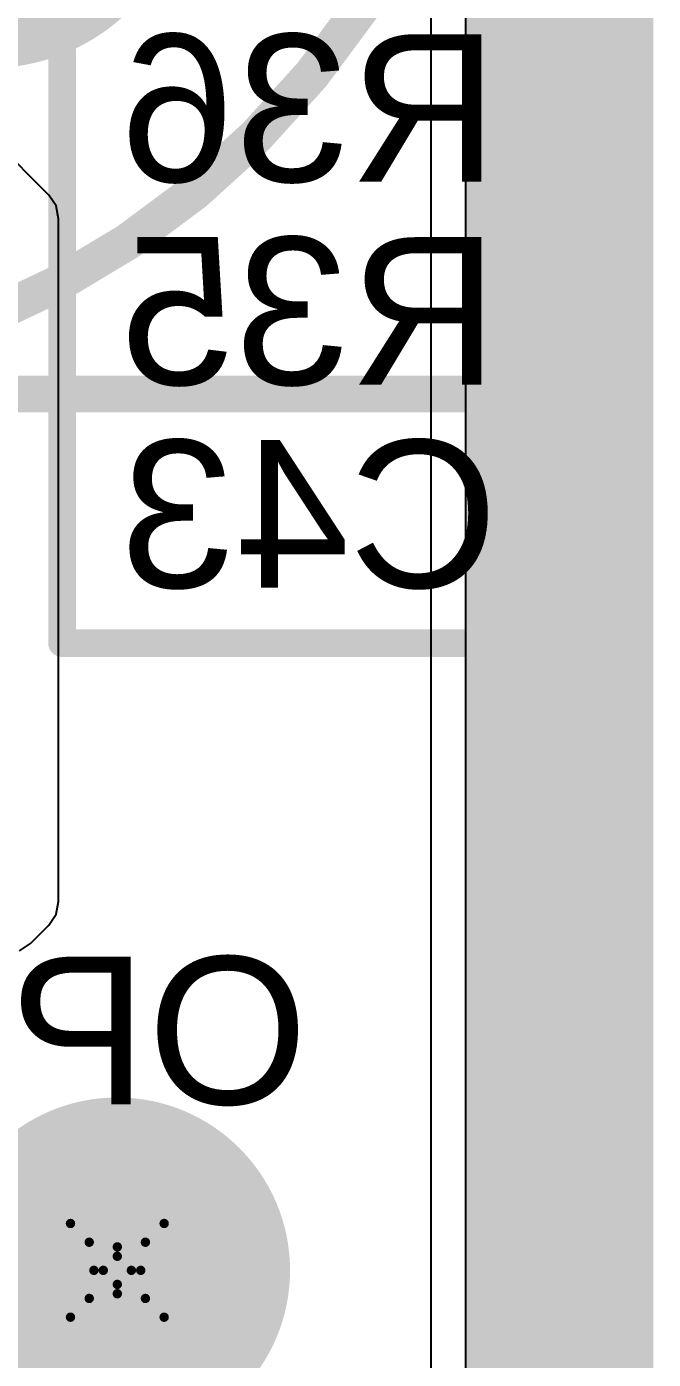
# Model space of a CAD drawing. Header units: millimetres. Extents: x -0.2 to 11.1, y -5.4 to 4.7.
# Drawn here: x 3.0436 to 3.1775, y 0.1542 to 0.4386 of the extents above; entities that cross this region are included whole.
import ezdxf

# ---------------------------------------------------------------- set-up
doc = ezdxf.new("R2010")
doc.units = ezdxf.units.MM
doc.header["$MEASUREMENT"] = 0
for name, color, linetype in [('BottomLayer', 5, 'Continuous'), ('BottomOverlay', 54, 'Continuous'), ('DrillDrawing', 1, 'Continuous'), ('InternalPlane1', 76, 'Continuous'), ('InternalPlane2', 16, 'Continuous'), ('KeepOutLayer', 6, 'Continuous'), ('Mechanical1', 6, 'Continuous'), ('Mechanical13', 56, 'Continuous'), ('Mechanical3', 76, 'Continuous'), ('Mechanical5', 56, 'Continuous'), ('TopLayer', 1, 'Continuous'), ('TopOverlay', 2, 'Continuous'), ('ViaHoleLayer', 16, 'Continuous')]:
    doc.layers.add(name, color=color, linetype=linetype)
doc.styles.add('Arial', font='arial.ttf', dxfattribs={"height": 0.2})

# ---------------------------------------------------------------- blocks, each defined once
blk = doc.blocks.new('LHI_878_3902_15')
at = {"layer": 'InternalPlane2'}
h = blk.add_hatch(color=16, dxfattribs=at)
edge = h.paths.add_edge_path()
edge.add_arc((-0.07103, 0.07073), 0.0428, 0, 360)
at = {"layer": 'InternalPlane1', "const_width": 0.01}
blk.add_lwpolyline([(-0.08437, 0.10069, -0.212557), (-0.05769, 0.10069)], format="xyb", dxfattribs=at)
at = {"layer": 'InternalPlane1', "const_width": 0.005}
blk.add_lwpolyline([(-0.08687, 0.10069, 1), (-0.08187, 0.10069, 1)], format="xyb", close=True, dxfattribs=at)
at = {"layer": 'Mechanical1', "const_width": 0.00394}
for points in [[(-0.1811, 0.1811), (-0.1811, -0.19798)], [(0.1811, 0.1811), (-0.1811, 0.1811)]]:
    blk.add_lwpolyline(points, dxfattribs=at)
at = {"layer": 'Mechanical1', "const_width": 0.00197}
blk.add_lwpolyline([(-0.18209, 0.1811, 1), (-0.18012, 0.1811, 1)], format="xyb", close=True, dxfattribs=at)
blk.add_lwpolyline([(-0.18209, 0.1811, 1), (-0.18012, 0.1811, 1)], format="xyb", close=True, dxfattribs=at)
at = {"layer": 'Mechanical3', "const_width": 0.00394}
for points in [[(-0.18504, 0.18504), (-0.18504, -0.20079)], [(0.18504, 0.18504), (-0.18504, 0.18504)]]:
    blk.add_lwpolyline(points, dxfattribs=at)
at = {"layer": 'Mechanical3', "const_width": 0.00197}
blk.add_lwpolyline([(-0.18602, 0.18504, 1), (-0.18406, 0.18504, 1)], format="xyb", close=True, dxfattribs=at)
blk.add_lwpolyline([(-0.18602, 0.18504, 1), (-0.18406, 0.18504, 1)], format="xyb", close=True, dxfattribs=at)
at = {"layer": 'Mechanical5', "const_width": 0.00394}
for points in [[(-0.18504, 0.18504), (-0.18504, -0.20079)], [(0.18504, 0.18504), (-0.18504, 0.18504)]]:
    blk.add_lwpolyline(points, dxfattribs=at)
at = {"layer": 'Mechanical5', "const_width": 0.00197}
blk.add_lwpolyline([(-0.18602, 0.18504, 1), (-0.18406, 0.18504, 1)], format="xyb", close=True, dxfattribs=at)
blk.add_lwpolyline([(-0.18602, 0.18504, 1), (-0.18406, 0.18504, 1)], format="xyb", close=True, dxfattribs=at)
at = {"layer": 'TopOverlay', "const_width": 0.00787}
blk.add_lwpolyline([(0.1811, 0, 1), (-0.1811, 0, 1)], format="xyb", close=True, dxfattribs=at)

msp = doc.modelspace()

# ---------------------------------------------------------------- hatches: boundary and pattern name
at = {"layer": 'BottomLayer'}
h = msp.add_hatch(color=5, dxfattribs=at)
edge = h.paths.add_edge_path()
edge.add_arc((3.06299, 0.17323), 0.01181, 0, 360)
at = {"layer": 'InternalPlane2'}
h = msp.add_hatch(color=16, dxfattribs=at)
edge = h.paths.add_edge_path()
edge.add_arc((3.06299, 0.17323), 0.03689, 0, 360)
at = {"layer": 'TopLayer'}
h = msp.add_hatch(color=1, dxfattribs=at)
edge = h.paths.add_edge_path()
edge.add_arc((3.06299, 0.17323), 0.01181, 0, 360)
at = {"layer": 'ViaHoleLayer'}
h = msp.add_hatch(color=16, dxfattribs=at)
edge = h.paths.add_edge_path()
edge.add_arc((3.06299, 0.17323), 0.00689, 0, 360)

# ---------------------------------------------------------------- linework, layer by layer
at = {"layer": 'BottomLayer'}
for p, q in [((3.12992, 0.9685), (3.12992, 0.07087)), ((3.04835, 0.40268), (3.02473, 0.42631)), ((3.0499, 0.40037), (3.04835, 0.40268)), ((3.05044, 0.39764), (3.0499, 0.40037)), ((3.05044, 0.25197), (3.05044, 0.39764)), ((3.0499, 0.24924), (3.05044, 0.25197)), ((3.04835, 0.24692), (3.0499, 0.24924)), ((3.04442, 0.24298), (3.04835, 0.24692)), ((3.0421, 0.24144), (3.04442, 0.24298))]:
    msp.add_line(p, q, dxfattribs=at)
at = {"layer": 'BottomOverlay', "const_width": 0.00591}
for points in [[(3.05118, 0.30709), (3.05118, 0.53543)], [(3.15354, 0.30709), (3.15354, 0.53543)], [(3.05118, 0.30709), (3.15354, 0.30709)], [(3.12598, 0.30709), (3.15354, 0.30709)], [(3.15354, 0.08268), (3.15354, 0.30709)]]:
    msp.add_lwpolyline(points, dxfattribs=at)
at = {"layer": 'BottomOverlay', "const_width": 0.00295}
for points in [[(3.0497, 0.30709, 1), (3.05266, 0.30709, 1)], [(3.0497, 0.30709, 1), (3.05266, 0.30709, 1)], [(3.12451, 0.30709, 1), (3.12746, 0.30709, 1)], [(3.15207, 0.30709, 1), (3.15502, 0.30709, 1)], [(3.15207, 0.30709, 1), (3.15502, 0.30709, 1)], [(3.15207, 0.30709, 1), (3.15502, 0.30709, 1)], [(3.15207, 0.30709, 1), (3.15502, 0.30709, 1)]]:
    msp.add_lwpolyline(points, format="xyb", close=True, dxfattribs=at)
at = {"layer": 'DrillDrawing', "const_width": 0.002}
for points in [[(3.05299, 0.18323), (3.06299, 0.17823)], [(3.05299, 0.18323), (3.05799, 0.17323)], [(3.06299, 0.17823), (3.07299, 0.18323)], [(3.06799, 0.17323), (3.07299, 0.18323)], [(3.05699, 0.17923), (3.06299, 0.17623)], [(3.05699, 0.17923), (3.05999, 0.17323)], [(3.06299, 0.17623), (3.06899, 0.17923)], [(3.06599, 0.17323), (3.06899, 0.17923)], [(3.05299, 0.16323), (3.05799, 0.17323)], [(3.05699, 0.16723), (3.05999, 0.17323)], [(3.06599, 0.17323), (3.06899, 0.16723)], [(3.06799, 0.17323), (3.07299, 0.16323)], [(3.05699, 0.16723), (3.06299, 0.17023)], [(3.06299, 0.17023), (3.06899, 0.16723)], [(3.05299, 0.16323), (3.06299, 0.16823)], [(3.06299, 0.16823), (3.07299, 0.16323)]]:
    msp.add_lwpolyline(points, dxfattribs=at)
at = {"layer": 'DrillDrawing', "const_width": 0.001}
for points in [[(3.05249, 0.18323, 1), (3.05349, 0.18323, 1)], [(3.05249, 0.18323, 1), (3.05349, 0.18323, 1)], [(3.07249, 0.18323, 1), (3.07349, 0.18323, 1)], [(3.07249, 0.18323, 1), (3.07349, 0.18323, 1)], [(3.05649, 0.17923, 1), (3.05749, 0.17923, 1)], [(3.05649, 0.17923, 1), (3.05749, 0.17923, 1)], [(3.06249, 0.17823, 1), (3.06349, 0.17823, 1)], [(3.06249, 0.17823, 1), (3.06349, 0.17823, 1)], [(3.06849, 0.17923, 1), (3.06949, 0.17923, 1)], [(3.06849, 0.17923, 1), (3.06949, 0.17923, 1)], [(3.06249, 0.17623, 1), (3.06349, 0.17623, 1)], [(3.06249, 0.17623, 1), (3.06349, 0.17623, 1)], [(3.05749, 0.17323, 1), (3.05849, 0.17323, 1)], [(3.05749, 0.17323, 1), (3.05849, 0.17323, 1)], [(3.05949, 0.17323, 1), (3.06049, 0.17323, 1)], [(3.05949, 0.17323, 1), (3.06049, 0.17323, 1)], [(3.06549, 0.17323, 1), (3.06649, 0.17323, 1)], [(3.06549, 0.17323, 1), (3.06649, 0.17323, 1)], [(3.06749, 0.17323, 1), (3.06849, 0.17323, 1)], [(3.06749, 0.17323, 1), (3.06849, 0.17323, 1)], [(3.06249, 0.17023, 1), (3.06349, 0.17023, 1)], [(3.06249, 0.17023, 1), (3.06349, 0.17023, 1)], [(3.05649, 0.16723, 1), (3.05749, 0.16723, 1)], [(3.05649, 0.16723, 1), (3.05749, 0.16723, 1)], [(3.06249, 0.16823, 1), (3.06349, 0.16823, 1)], [(3.06249, 0.16823, 1), (3.06349, 0.16823, 1)], [(3.06849, 0.16723, 1), (3.06949, 0.16723, 1)], [(3.06849, 0.16723, 1), (3.06949, 0.16723, 1)], [(3.05249, 0.16323, 1), (3.05349, 0.16323, 1)], [(3.05249, 0.16323, 1), (3.05349, 0.16323, 1)], [(3.07249, 0.16323, 1), (3.07349, 0.16323, 1)], [(3.07249, 0.16323, 1), (3.07349, 0.16323, 1)]]:
    msp.add_lwpolyline(points, format="xyb", close=True, dxfattribs=at)
at = {"layer": 'InternalPlane1'}
msp.add_line((3.13738, 1.0114), (3.13738, 0.0201), dxfattribs=at)
at = {"layer": 'InternalPlane1', "const_width": 0.04}
msp.add_lwpolyline([(3.15748, 0), (3.15748, 1.0315)], dxfattribs=at)
at = {"layer": 'InternalPlane1', "const_width": 0.01}
for points in [[(3.0538, 0.1985, -0.176327), (3.07219, 0.1985)], [(3.08826, 0.18243, -0.176327), (3.08826, 0.16403)]]:
    msp.add_lwpolyline(points, format="xyb", dxfattribs=at)
at = {"layer": 'InternalPlane1', "const_width": 0.005}
for points in [[(3.0513, 0.1985, 1), (3.0563, 0.1985, 1)], [(3.06969, 0.1985, 1), (3.07469, 0.1985, 1)], [(3.08576, 0.18243, 1), (3.09076, 0.18243, 1)], [(3.08576, 0.16403, 1), (3.09076, 0.16403, 1)]]:
    msp.add_lwpolyline(points, format="xyb", close=True, dxfattribs=at)
at = {"layer": 'InternalPlane2'}
msp.add_line((3.13738, 1.0114), (3.13738, 0.0201), dxfattribs=at)
at = {"layer": 'InternalPlane2', "const_width": 0.04}
msp.add_lwpolyline([(3.15748, 0), (3.15748, 1.0315)], dxfattribs=at)
at = {"layer": 'KeepOutLayer', "const_width": 0.01}
msp.add_lwpolyline([(3.15748, 0), (3.15748, 1.02756)], dxfattribs=at)
at = {"layer": 'Mechanical13', "const_width": 0.016}
msp.add_lwpolyline([(3.16535, -0.00787), (3.16535, 1.03937)], dxfattribs=at)
at = {"layer": 'TopLayer'}
msp.add_line((3.12992, 0.9685), (3.12992, 0.07087), dxfattribs=at)

# ---------------------------------------------------------------- block references
at = {"rotation": 180}
msp.add_blockref('LHI_878_3902_15', (2.96457, 0.54331), dxfattribs=at)

# ---------------------------------------------------------------- texts
at = {"layer": 'BottomOverlay', "style": 'Arial', "text_generation_flag": 2}
for s, p in [('R36', (3.14434, 0.40552)), ('R35', (3.14434, 0.36221)), ('C43', (3.14434, 0.3189)), ('OP1', (3.10366, 0.20867))]:
    msp.add_text(s, height=0.031496, dxfattribs=at).set_placement(p)

doc.saveas('drawing.dxf')
